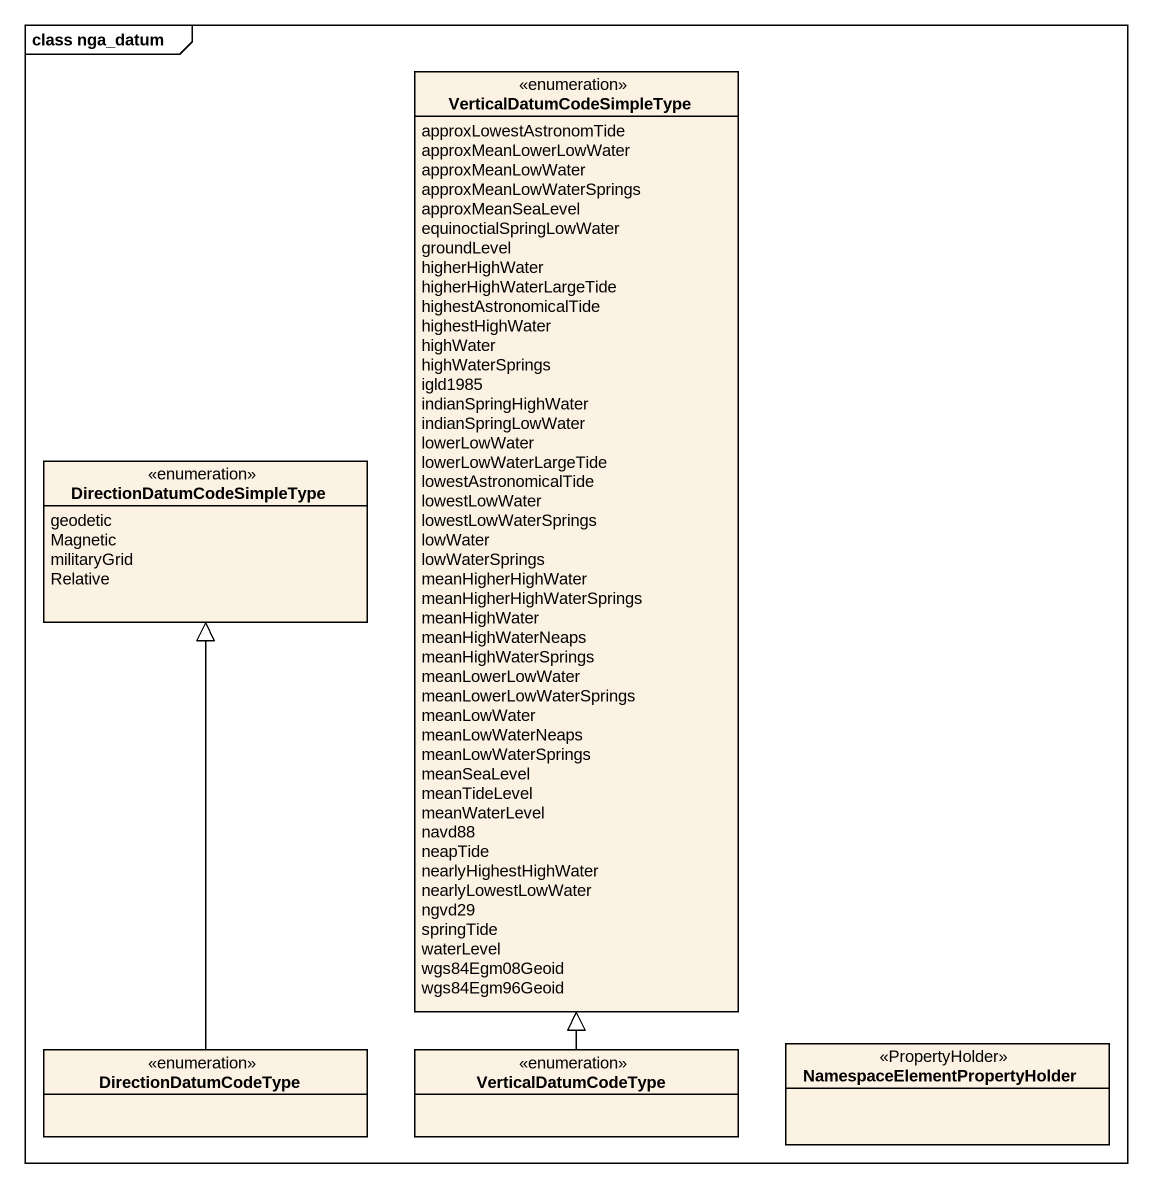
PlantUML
@startuml
mainframe class nga_datum
hide circle
hide empty members
enum VerticalDatumCodeSimpleType {
  approxLowestAstronomTide
  approxMeanLowerLowWater
  approxMeanLowWater
  approxMeanLowWaterSprings
  approxMeanSeaLevel
  equinoctialSpringLowWater
  groundLevel
  higherHighWater
  higherHighWaterLargeTide
  highestAstronomicalTide
  highestHighWater
  highWater
  highWaterSprings
  igld1985
  indianSpringHighWater
  indianSpringLowWater
  lowerLowWater
  lowerLowWaterLargeTide
  lowestAstronomicalTide
  lowestLowWater
  lowestLowWaterSprings
  lowWater
  lowWaterSprings
  meanHigherHighWater
  meanHigherHighWaterSprings
  meanHighWater
  meanHighWaterNeaps
  meanHighWaterSprings
  meanLowerLowWater
  meanLowerLowWaterSprings
  meanLowWater
  meanLowWaterNeaps
  meanLowWaterSprings
  meanSeaLevel
  meanTideLevel
  meanWaterLevel
  navd88
  neapTide
  nearlyHighestHighWater
  nearlyLowestLowWater
  ngvd29
  springTide
  waterLevel
  wgs84Egm08Geoid
  wgs84Egm96Geoid
}
enum DirectionDatumCodeSimpleType {
  geodetic
  Magnetic
  militaryGrid
  Relative
}
enum DirectionDatumCodeType
enum VerticalDatumCodeType
class "NamespaceElementPropertyHolder" as NamespaceElementPropertyHold <<PropertyHolder>>
DirectionDatumCodeType -up-|> DirectionDatumCodeSimpleType
VerticalDatumCodeType -up-|> VerticalDatumCodeSimpleType
@enduml
